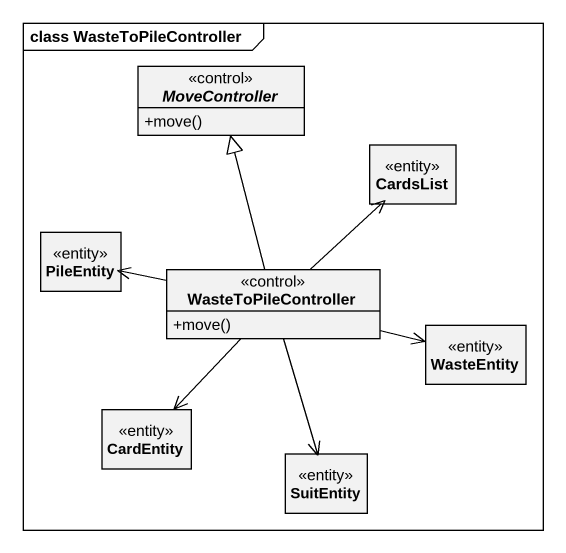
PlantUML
@startuml
mainframe class WasteToPileController
hide circle
hide empty members
skinparam classAttributeIconSize 0
abstract class MoveController <<control>> {
  +move()
}
class CardsList <<entity>>
class PileEntity <<entity>>
class WasteToPileController <<control>> {
  +move()
}
class WasteEntity <<entity>>
class CardEntity <<entity>>
class SuitEntity <<entity>>
WasteToPileController -up-|> MoveController
WasteToPileController -up-> CardsList
WasteToPileController -left-> PileEntity
WasteToPileController -right-> WasteEntity
WasteToPileController --> CardEntity
WasteToPileController --> SuitEntity
@enduml
